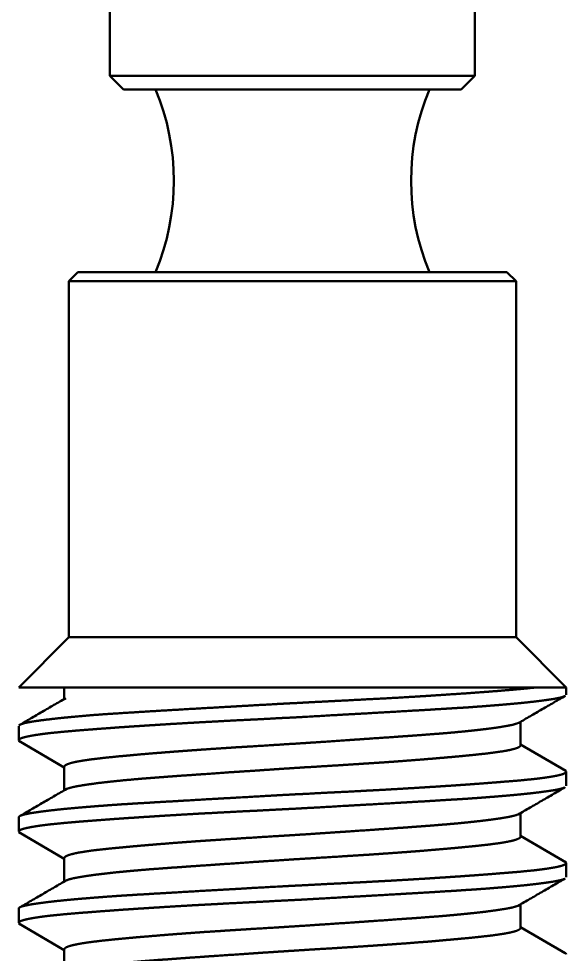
# Paper-space layout 'Layout1' of a CAD drawing. Header units: millimetres. Extents: x 0 to 420, y 0 to 297.
# Drawn here: x 229.36 to 235.36, y 140.42 to 150.67 of the extents above; entities that cross this region are included whole.
import ezdxf

# ---------------------------------------------------------------- set-up
doc = ezdxf.new("R2010")
doc.units = ezdxf.units.MM
doc.layers.add('170', color=7, linetype='Continuous', true_color=0xffffff)

psp = doc.layouts.get("Layout1")

# ---------------------------------------------------------------- linework, layer by layer
at = {"layer": '170', "color": 155, "linetype": 'Continuous', "lineweight": 50}
for p, q in [((230.355, 158.246), (230.355, 150.046)), ((234.355, 150.046), (234.355, 158.246)), ((230.355, 150.046), (230.505, 149.896)), ((234.205, 149.896), (234.355, 150.046)), ((229.905, 147.796), (230.005, 147.896)), ((234.805, 147.796), (234.705, 147.896)), ((229.905, 143.896), (229.905, 147.796)), ((234.805, 143.896), (234.805, 147.796)), ((229.355, 143.346), (229.905, 143.896)), ((235.355, 143.346), (234.805, 143.896)), ((229.855, 143.346), (229.855, 143.221)), ((235.355, 143.346), (235.355, 143.267)), ((234.855, 142.712), (234.855, 142.97)), ((229.355, 142.767), (229.355, 142.924)), ((229.355, 142.767), (229.364, 142.755)), ((229.357, 142.76), (229.855, 142.47)), ((235.351, 142.433), (234.855, 142.721)), ((229.855, 142.479), (229.855, 142.22)), ((235.355, 142.424), (235.344, 142.438)), ((235.355, 142.424), (235.355, 142.267)), ((229.355, 141.767), (229.355, 141.924)), ((234.855, 141.712), (234.855, 141.971)), ((229.355, 141.767), (229.363, 141.756)), ((229.355, 141.761), (229.855, 141.47)), ((235.356, 141.43), (234.855, 141.721)), ((229.855, 141.479), (229.855, 141.221)), ((235.355, 141.424), (235.348, 141.435)), ((235.355, 141.424), (235.355, 141.267)), ((229.355, 140.767), (229.355, 140.924)), ((234.855, 140.712), (234.855, 140.971)), ((229.355, 140.767), (229.363, 140.756)), ((229.356, 140.76), (229.855, 140.47)), ((235.345, 140.436), (234.855, 140.721)), ((229.855, 140.479), (229.855, 140.221))]:
    psp.add_line(p, q, dxfattribs=at)
for centre, start, end in [((228.455, 148.896), 337.3801, 22.6199), ((236.255, 148.896), 157.3801, 202.6199)]:
    psp.add_arc(centre, 2.6, start, end, dxfattribs=at)
for points, knots in [([(230.355, 150.046), (230.508, 150.046), (231.59, 150.046), (232.355, 150.046)], [0, 0, 0.076119, 0.617316, 1, 1]), ([(232.355, 150.046), (233.77, 150.046), (234.355, 150.046)], [0, 0, 0.707098, 1, 1]), ([(234.205, 149.896), (233.773, 149.896), (232.677, 149.896), (232.034, 149.896), (230.938, 149.896), (230.505, 149.896)], [0, 0, 0.116979, 0.413178, 0.586828, 0.883027, 1, 1]), ([(230.005, 147.896), (230.454, 147.896), (231.629, 147.896), (233.082, 147.896), (234.257, 147.896), (234.705, 147.896)], [0, 0, 0.095489, 0.345489, 0.654506, 0.904506, 1, 1]), ([(234.805, 147.796), (234.685, 147.796), (233.795, 147.796), (233.112, 147.796), (231.598, 147.796), (230.915, 147.796), (230.025, 147.796), (229.905, 147.796)], [0, 0, 0.024471, 0.206107, 0.345494, 0.65451, 0.793893, 0.975529, 1, 1]), ([(229.905, 143.896), (230.373, 143.896), (231.598, 143.896), (233.112, 143.896), (233.795, 143.896), (234.685, 143.896), (234.805, 143.896)], [0, 0, 0.09549, 0.34549, 0.654506, 0.793893, 0.975529, 1, 1]), ([(229.355, 143.346), (229.771, 143.346), (230.902, 143.346), (232.437, 143.346), (233.948, 143.346), (235.018, 143.346)], [0, 0, 0.073381, 0.273196, 0.544085, 0.811003, 1, 1]), ([(235.341, 143.252), (235.298, 143.237), (235.266, 143.23), (235.226, 143.222), (235.204, 143.218), (235.18, 143.215), (235.154, 143.211), (235.126, 143.207), (235.067, 143.199), (235.001, 143.191), (234.929, 143.183), (234.85, 143.175), (234.809, 143.171), (234.765, 143.167), (234.72, 143.163), (234.674, 143.159), (234.578, 143.151), (234.476, 143.143), (234.37, 143.135), (234.259, 143.127), (234.143, 143.12), (234.023, 143.113), (233.992, 143.111), (233.929, 143.107), (233.834, 143.101), (233.638, 143.09), (233.367, 143.074), (233.157, 143.062), (233.049, 143.056), (232.977, 143.052), (232.796, 143.042), (232.504, 143.025), (232.357, 143.017), (232.21, 143.01), (232.026, 143), (231.952, 142.996), (231.843, 142.991), (231.627, 142.98), (231.486, 142.972), (231.347, 142.965), (231.209, 142.957), (231.141, 142.953), (231.007, 142.945), (230.942, 142.941), (230.814, 142.933), (230.69, 142.925), (230.57, 142.917), (230.454, 142.909), (230.343, 142.901), (230.288, 142.897), (230.235, 142.893), (230.133, 142.885), (230.037, 142.878), (229.947, 142.87), (229.862, 142.863), (229.784, 142.855), (229.711, 142.848), (229.694, 142.846), (229.677, 142.844), (229.66, 142.842), (229.644, 142.84), (229.613, 142.836), (229.584, 142.832), (229.531, 142.824), (229.485, 142.816), (229.446, 142.808), (229.414, 142.8), (229.4, 142.796), (229.388, 142.792), (229.378, 142.788), (229.37, 142.784), (229.359, 142.775), (229.355, 142.767)], [0, 0, 0.007526, 0.013014, 0.019668, 0.023445, 0.027507, 0.031837, 0.036437, 0.046424, 0.057456, 0.06953, 0.082652, 0.089609, 0.096834, 0.104325, 0.112053, 0.128125, 0.145007, 0.162691, 0.181171, 0.200459, 0.220556, 0.225711, 0.236148, 0.252034, 0.284599, 0.329655, 0.364675, 0.382585, 0.394627, 0.424812, 0.473361, 0.497753, 0.522221, 0.55291, 0.56515, 0.58335, 0.619205, 0.642704, 0.665884, 0.688744, 0.700049, 0.72237, 0.733292, 0.754615, 0.775251, 0.795208, 0.814479, 0.833069, 0.842102, 0.850958, 0.867964, 0.883989, 0.899043, 0.913131, 0.926256, 0.938411, 0.941297, 0.944121, 0.94688, 0.949575, 0.954748, 0.959627, 0.968527, 0.976298, 0.98295, 0.988488, 0.990842, 0.99292, 0.994725, 0.996257, 0.998537, 1, 1]), ([(229.363, 142.935), (229.397, 142.949), (229.42, 142.956), (229.448, 142.962), (229.464, 142.965), (229.482, 142.968), (229.491, 142.97), (229.5, 142.972), (229.51, 142.973), (229.52, 142.975), (229.612, 142.988), (229.722, 143.001), (229.784, 143.008), (229.85, 143.015), (229.885, 143.018), (229.921, 143.022), (229.958, 143.025), (229.996, 143.029), (230.159, 143.043), (230.336, 143.056), (230.526, 143.068), (230.731, 143.081), (230.947, 143.094), (231.171, 143.107), (231.644, 143.134), (231.767, 143.141), (231.89, 143.148), (232.137, 143.162), (232.261, 143.169), (232.385, 143.175), (232.51, 143.182), (232.666, 143.19), (232.729, 143.193), (232.76, 143.195), (232.884, 143.201), (233.126, 143.214), (233.364, 143.226), (233.595, 143.239), (233.652, 143.243), (233.709, 143.246), (233.819, 143.253), (233.927, 143.26), (234.031, 143.267), (234.231, 143.28), (234.42, 143.294), (234.465, 143.297), (234.552, 143.304), (234.594, 143.307), (234.676, 143.314), (234.752, 143.32), (234.894, 143.333), (235.018, 143.346)], [0, 0, 0.006429, 0.010656, 0.015761, 0.018646, 0.021754, 0.023396, 0.025092, 0.026846, 0.028657, 0.04496, 0.064476, 0.075423, 0.087172, 0.093348, 0.099723, 0.106305, 0.113091, 0.141863, 0.1731, 0.206774, 0.242923, 0.281065, 0.320654, 0.404094, 0.425746, 0.447464, 0.491076, 0.512966, 0.534921, 0.556928, 0.584527, 0.595554, 0.601044, 0.622849, 0.665714, 0.707603, 0.748506, 0.75857, 0.768526, 0.788031, 0.807008, 0.825467, 0.860825, 0.894088, 0.90207, 0.917528, 0.924974, 0.939313, 0.952915, 0.977935, 1, 1]), ([(234.838, 142.96), (234.791, 142.944), (234.774, 142.939), (234.756, 142.935), (234.746, 142.933), (234.736, 142.931), (234.725, 142.929), (234.714, 142.927), (234.664, 142.918), (234.609, 142.909), (234.546, 142.9), (234.476, 142.891), (234.439, 142.887), (234.4, 142.882), (234.38, 142.88), (234.359, 142.878), (234.339, 142.875), (234.317, 142.873), (234.229, 142.864), (234.136, 142.855), (234.037, 142.846), (233.933, 142.838), (233.879, 142.834), (233.824, 142.83), (233.767, 142.825), (233.709, 142.821), (233.592, 142.813), (233.471, 142.804), (233.219, 142.787), (233.089, 142.778), (232.955, 142.769), (232.685, 142.75), (232.549, 142.741), (232.412, 142.732), (232.274, 142.724), (232.205, 142.719), (232.136, 142.715), (231.864, 142.698), (231.73, 142.69), (231.599, 142.681), (231.534, 142.677), (231.469, 142.673), (231.405, 142.668), (231.373, 142.666), (231.341, 142.664), (231.216, 142.655), (231.096, 142.646), (230.979, 142.637), (230.867, 142.628), (230.813, 142.624), (230.759, 142.619), (230.707, 142.615), (230.655, 142.61), (230.556, 142.601), (230.464, 142.593), (230.377, 142.584), (230.296, 142.576), (230.222, 142.567), (230.153, 142.559), (230.137, 142.557), (230.121, 142.554), (230.106, 142.552), (230.091, 142.55), (230.063, 142.546), (230.036, 142.541), (229.988, 142.533), (229.948, 142.524), (229.915, 142.515), (229.888, 142.505), (229.883, 142.503), (229.878, 142.501), (229.874, 142.498), (229.87, 142.496), (229.863, 142.492), (229.859, 142.487), (229.855, 142.479)], [0, 0, 0.009966, 0.013357, 0.017122, 0.01914, 0.02125, 0.023441, 0.025718, 0.035663, 0.046939, 0.059547, 0.073493, 0.080971, 0.08879, 0.092826, 0.096944, 0.101123, 0.105372, 0.123029, 0.141731, 0.161475, 0.182263, 0.193054, 0.204109, 0.21543, 0.226949, 0.250462, 0.274621, 0.324829, 0.350891, 0.377543, 0.431443, 0.45862, 0.485939, 0.513412, 0.527207, 0.541011, 0.595344, 0.621982, 0.648267, 0.661277, 0.674197, 0.687031, 0.693412, 0.69976, 0.724642, 0.748695, 0.771937, 0.794367, 0.805274, 0.815981, 0.826478, 0.836765, 0.8565, 0.875038, 0.892384, 0.908553, 0.923544, 0.937335, 0.940592, 0.943759, 0.946836, 0.94982, 0.955523, 0.960873, 0.970521, 0.978786, 0.985668, 0.991183, 0.992348, 0.99343, 0.994423, 0.995328, 0.9969, 0.998175, 1, 1]), ([(229.877, 142.233), (229.889, 142.238), (229.915, 142.246), (229.95, 142.255), (229.992, 142.264), (230.041, 142.272), (230.055, 142.275), (230.069, 142.277), (230.083, 142.279), (230.098, 142.281), (230.129, 142.286), (230.162, 142.29), (230.232, 142.3), (230.31, 142.309), (230.393, 142.318), (230.483, 142.327), (230.507, 142.33), (230.531, 142.332), (230.555, 142.334), (230.58, 142.336), (230.63, 142.341), (230.682, 142.345), (230.788, 142.354), (230.899, 142.362), (231.015, 142.371), (231.136, 142.38), (231.167, 142.382), (231.23, 142.386), (231.325, 142.393), (231.389, 142.397), (231.652, 142.416), (231.788, 142.425), (231.961, 142.436), (232.03, 142.441), (232.135, 142.448), (232.205, 142.453), (232.345, 142.462), (232.484, 142.471), (232.624, 142.479), (232.798, 142.49), (232.868, 142.494), (232.97, 142.501), (233.038, 142.505), (233.171, 142.514), (233.302, 142.522), (233.43, 142.531), (233.555, 142.54), (233.586, 142.543), (233.647, 142.547), (233.677, 142.55), (233.737, 142.554), (233.794, 142.559), (233.906, 142.568), (234.013, 142.577), (234.116, 142.586), (234.213, 142.595), (234.259, 142.6), (234.304, 142.604), (234.347, 142.608), (234.389, 142.613), (234.467, 142.621), (234.539, 142.63), (234.603, 142.639), (234.661, 142.647), (234.675, 142.65), (234.688, 142.652), (234.7, 142.654), (234.712, 142.657), (234.735, 142.661), (234.755, 142.666), (234.791, 142.675), (234.818, 142.684), (234.838, 142.693), (234.851, 142.703), (234.853, 142.705), (234.854, 142.707), (234.855, 142.71), (234.855, 142.712), (234.855, 142.712)], [0, 0, 0.002561, 0.008138, 0.015172, 0.023698, 0.03374, 0.036492, 0.03933, 0.042254, 0.045259, 0.051522, 0.058113, 0.072275, 0.087744, 0.10452, 0.122624, 0.127361, 0.132163, 0.13703, 0.141959, 0.151992, 0.162275, 0.183552, 0.205794, 0.228993, 0.253172, 0.259369, 0.271887, 0.290903, 0.303738, 0.356336, 0.383388, 0.417919, 0.431888, 0.452833, 0.466792, 0.494697, 0.522587, 0.550466, 0.585289, 0.599147, 0.619677, 0.633197, 0.659838, 0.68595, 0.711534, 0.736582, 0.742756, 0.754957, 0.760958, 0.772781, 0.784353, 0.806757, 0.828174, 0.848612, 0.86805, 0.877384, 0.88639, 0.895058, 0.903386, 0.919053, 0.933395, 0.946419, 0.958114, 0.96083, 0.963458, 0.965984, 0.968421, 0.973, 0.977201, 0.984496, 0.990331, 0.994749, 0.997829, 0.998422, 0.998956, 0.999442, 0.999899, 1, 1]), ([(229.355, 141.924), (229.359, 141.932), (229.37, 141.939), (229.388, 141.947), (229.413, 141.954), (229.445, 141.961), (229.485, 141.969), (229.507, 141.973), (229.531, 141.976), (229.557, 141.98), (229.584, 141.984), (229.644, 141.992), (229.71, 142), (229.782, 142.008), (229.861, 142.016), (229.902, 142.02), (229.945, 142.024), (229.99, 142.028), (230.037, 142.032), (230.133, 142.04), (230.234, 142.048), (230.34, 142.056), (230.451, 142.064), (230.567, 142.071), (230.688, 142.079), (230.719, 142.08), (230.782, 142.084), (230.877, 142.09), (231.073, 142.101), (231.207, 142.109), (231.483, 142.125), (231.625, 142.133), (231.698, 142.137), (231.77, 142.141), (232.061, 142.158), (232.207, 142.166), (232.353, 142.174), (232.501, 142.181), (232.685, 142.191), (232.759, 142.195), (232.868, 142.2), (233.083, 142.211), (233.225, 142.219), (233.364, 142.226), (233.501, 142.234), (233.569, 142.238), (233.703, 142.246), (233.769, 142.25), (233.897, 142.258), (234.021, 142.266), (234.141, 142.274), (234.256, 142.282), (234.368, 142.29), (234.422, 142.294), (234.475, 142.298), (234.577, 142.306), (234.674, 142.314), (234.764, 142.321), (234.848, 142.328), (234.927, 142.336), (235, 142.343), (235.017, 142.345), (235.034, 142.347), (235.05, 142.349), (235.066, 142.351), (235.097, 142.355), (235.126, 142.359), (235.179, 142.367), (235.226, 142.375), (235.265, 142.383), (235.297, 142.391), (235.311, 142.395), (235.322, 142.399), (235.332, 142.403), (235.341, 142.408), (235.352, 142.416), (235.355, 142.424)], [0, 0, 0.001421, 0.003613, 0.006833, 0.011164, 0.016631, 0.023264, 0.027024, 0.031071, 0.035389, 0.039968, 0.049919, 0.06091, 0.07294, 0.086017, 0.092946, 0.100144, 0.107608, 0.11531, 0.131321, 0.14814, 0.165759, 0.184175, 0.203389, 0.223416, 0.228552, 0.23895, 0.254775, 0.287224, 0.309436, 0.355256, 0.37887, 0.390846, 0.40285, 0.451069, 0.475294, 0.499596, 0.523971, 0.554551, 0.566743, 0.584876, 0.620599, 0.644015, 0.667111, 0.689883, 0.701147, 0.723389, 0.734268, 0.755513, 0.776073, 0.795957, 0.815161, 0.833679, 0.842679, 0.851502, 0.86845, 0.884416, 0.899411, 0.913448, 0.926527, 0.938635, 0.94151, 0.944324, 0.947077, 0.949762, 0.954912, 0.959773, 0.968644, 0.976386, 0.983011, 0.988531, 0.990874, 0.992947, 0.994746, 0.996272, 0.998541, 1, 1]), ([(235.337, 142.25), (235.298, 142.237), (235.266, 142.23), (235.226, 142.222), (235.204, 142.218), (235.18, 142.215), (235.154, 142.211), (235.126, 142.207), (235.067, 142.199), (235.001, 142.191), (234.929, 142.183), (234.85, 142.175), (234.809, 142.171), (234.765, 142.167), (234.72, 142.163), (234.674, 142.159), (234.578, 142.151), (234.476, 142.143), (234.37, 142.135), (234.259, 142.127), (234.143, 142.12), (234.023, 142.113), (233.992, 142.111), (233.929, 142.107), (233.834, 142.101), (233.638, 142.09), (233.504, 142.082), (233.228, 142.066), (233.085, 142.058), (233.013, 142.054), (232.941, 142.05), (232.65, 142.033), (232.504, 142.025), (232.357, 142.017), (232.21, 142.01), (232.026, 142), (231.952, 141.996), (231.843, 141.991), (231.627, 141.98), (231.486, 141.972), (231.347, 141.965), (231.209, 141.957), (231.141, 141.953), (231.074, 141.949), (231.007, 141.945), (230.942, 141.941), (230.814, 141.933), (230.69, 141.925), (230.57, 141.917), (230.454, 141.909), (230.343, 141.901), (230.288, 141.897), (230.235, 141.893), (230.133, 141.885), (230.037, 141.878), (229.947, 141.87), (229.862, 141.863), (229.784, 141.855), (229.711, 141.848), (229.694, 141.846), (229.677, 141.844), (229.66, 141.842), (229.644, 141.84), (229.613, 141.836), (229.584, 141.832), (229.531, 141.824), (229.485, 141.816), (229.446, 141.808), (229.414, 141.8), (229.4, 141.796), (229.388, 141.792), (229.378, 141.788), (229.37, 141.784), (229.359, 141.775), (229.355, 141.767)], [0, 0, 0.00691, 0.012401, 0.019059, 0.022838, 0.026902, 0.031236, 0.035838, 0.045831, 0.05687, 0.068952, 0.082082, 0.089044, 0.096273, 0.103769, 0.111501, 0.127584, 0.144476, 0.16217, 0.180662, 0.199962, 0.220072, 0.22523, 0.235673, 0.251569, 0.284155, 0.306463, 0.352483, 0.376198, 0.388223, 0.400282, 0.448705, 0.473034, 0.497441, 0.521924, 0.552632, 0.56488, 0.583091, 0.618968, 0.642482, 0.665677, 0.688551, 0.699863, 0.711093, 0.722197, 0.733126, 0.754463, 0.775111, 0.79508, 0.814364, 0.832965, 0.842004, 0.850865, 0.867882, 0.883917, 0.89898, 0.913077, 0.92621, 0.938373, 0.94126, 0.944086, 0.946847, 0.949544, 0.954719, 0.959602, 0.968508, 0.976283, 0.98294, 0.98848, 0.990837, 0.992915, 0.994722, 0.996255, 0.998536, 1, 1]), ([(234.835, 141.959), (234.797, 141.945), (234.764, 141.937), (234.723, 141.928), (234.7, 141.924), (234.676, 141.92), (234.662, 141.918), (234.649, 141.915), (234.635, 141.913), (234.62, 141.911), (234.559, 141.902), (234.49, 141.893), (234.416, 141.884), (234.335, 141.875), (234.249, 141.866), (234.155, 141.857), (234.057, 141.848), (233.954, 141.84), (233.846, 141.831), (233.734, 141.823), (233.617, 141.814), (233.496, 141.806), (233.434, 141.801), (233.371, 141.797), (233.244, 141.788), (232.983, 141.77), (232.849, 141.761), (232.679, 141.75), (232.61, 141.745), (232.507, 141.738), (232.439, 141.734), (232.302, 141.725), (232.165, 141.717), (231.892, 141.7), (231.824, 141.696), (231.757, 141.691), (231.624, 141.683), (231.494, 141.674), (231.367, 141.666), (231.243, 141.657), (231.121, 141.648), (231.061, 141.644), (231.003, 141.639), (230.945, 141.634), (230.889, 141.63), (230.78, 141.621), (230.676, 141.612), (230.577, 141.603), (230.483, 141.594), (230.438, 141.59), (230.416, 141.588), (230.394, 141.586), (230.352, 141.582), (230.312, 141.577), (230.236, 141.569), (230.166, 141.561), (230.103, 141.552), (230.047, 141.543), (230.034, 141.541), (230.022, 141.539), (230.009, 141.537), (229.998, 141.534), (229.975, 141.53), (229.955, 141.525), (229.92, 141.516), (229.893, 141.507), (229.873, 141.498), (229.86, 141.489), (229.857, 141.485), (229.855, 141.48), (229.855, 141.479)], [0, 0, 0.008004, 0.014812, 0.023038, 0.027687, 0.032698, 0.035338, 0.038072, 0.0409, 0.043818, 0.056273, 0.069979, 0.084917, 0.101087, 0.11849, 0.137147, 0.156887, 0.17753, 0.199058, 0.221478, 0.244786, 0.268995, 0.281407, 0.293938, 0.319335, 0.371451, 0.398167, 0.432192, 0.445939, 0.466528, 0.480232, 0.507602, 0.534915, 0.589358, 0.602927, 0.616398, 0.642913, 0.668873, 0.694284, 0.719142, 0.743447, 0.755389, 0.767138, 0.778641, 0.789893, 0.811657, 0.832439, 0.852246, 0.871064, 0.880095, 0.884517, 0.88886, 0.897299, 0.905402, 0.920633, 0.934567, 0.947213, 0.95857, 0.961203, 0.963759, 0.96623, 0.968617, 0.973112, 0.977236, 0.984402, 0.99015, 0.994532, 0.997625, 0.998757, 0.999703, 1, 1]), ([(229.871, 141.23), (229.888, 141.237), (229.9, 141.242), (229.914, 141.246), (229.922, 141.248), (229.93, 141.25), (229.939, 141.252), (229.948, 141.255), (229.99, 141.263), (230.039, 141.272), (230.095, 141.281), (230.159, 141.29), (230.193, 141.295), (230.229, 141.299), (230.248, 141.301), (230.267, 141.304), (230.287, 141.306), (230.307, 141.308), (230.391, 141.318), (230.48, 141.327), (230.575, 141.336), (230.676, 141.345), (230.729, 141.349), (230.783, 141.354), (230.838, 141.358), (230.867, 141.36), (230.895, 141.362), (231.012, 141.371), (231.132, 141.379), (231.255, 141.388), (231.448, 141.401), (231.547, 141.408), (231.58, 141.411), (231.648, 141.415), (231.921, 141.434), (232.059, 141.443), (232.268, 141.457), (232.373, 141.464), (232.409, 141.466), (232.479, 141.47), (232.62, 141.479), (232.896, 141.496), (233.031, 141.505), (233.099, 141.509), (233.198, 141.515), (233.265, 141.52), (233.297, 141.522), (233.426, 141.531), (233.551, 141.54), (233.672, 141.549), (233.789, 141.558), (233.845, 141.563), (233.901, 141.568), (233.929, 141.57), (233.983, 141.575), (234.01, 141.577), (234.113, 141.586), (234.209, 141.595), (234.3, 141.604), (234.385, 141.612), (234.425, 141.617), (234.464, 141.621), (234.482, 141.623), (234.501, 141.625), (234.518, 141.627), (234.536, 141.63), (234.601, 141.638), (234.659, 141.647), (234.71, 141.656), (234.753, 141.665), (234.772, 141.67), (234.789, 141.674), (234.797, 141.677), (234.804, 141.679), (234.811, 141.681), (234.817, 141.684), (234.838, 141.693), (234.851, 141.702), (234.855, 141.712)], [0, 0, 0.00365, 0.006223, 0.009173, 0.01079, 0.012504, 0.014317, 0.016219, 0.024728, 0.03465, 0.045968, 0.058693, 0.065586, 0.072835, 0.076592, 0.080439, 0.084381, 0.088405, 0.105205, 0.123136, 0.142187, 0.162353, 0.172856, 0.183641, 0.194713, 0.200356, 0.20606, 0.229333, 0.253316, 0.277997, 0.316333, 0.336099, 0.342778, 0.35626, 0.410784, 0.438348, 0.480074, 0.501108, 0.508148, 0.522251, 0.550264, 0.605315, 0.63236, 0.64576, 0.665711, 0.678911, 0.68547, 0.711202, 0.736115, 0.76022, 0.783522, 0.794869, 0.806016, 0.81151, 0.822349, 0.827683, 0.848259, 0.867618, 0.885777, 0.902734, 0.910764, 0.918492, 0.922237, 0.925914, 0.929508, 0.933026, 0.946169, 0.957839, 0.968072, 0.976871, 0.980739, 0.984246, 0.985869, 0.987403, 0.988847, 0.990198, 0.994691, 0.997796, 1, 1]), ([(229.355, 140.924), (229.359, 140.932), (229.37, 140.939), (229.388, 140.947), (229.413, 140.954), (229.445, 140.961), (229.485, 140.969), (229.507, 140.973), (229.531, 140.976), (229.557, 140.98), (229.584, 140.984), (229.644, 140.992), (229.71, 141), (229.782, 141.008), (229.861, 141.016), (229.902, 141.02), (229.945, 141.024), (229.99, 141.028), (230.037, 141.032), (230.133, 141.04), (230.234, 141.048), (230.34, 141.056), (230.451, 141.064), (230.567, 141.071), (230.688, 141.079), (230.719, 141.08), (230.782, 141.084), (230.877, 141.09), (231.073, 141.101), (231.343, 141.117), (231.554, 141.129), (231.661, 141.135), (231.734, 141.139), (231.915, 141.15), (232.207, 141.166), (232.353, 141.174), (232.501, 141.181), (232.685, 141.191), (232.759, 141.195), (232.868, 141.2), (233.083, 141.211), (233.225, 141.219), (233.364, 141.226), (233.501, 141.234), (233.569, 141.238), (233.703, 141.246), (233.769, 141.25), (233.897, 141.258), (234.021, 141.266), (234.141, 141.274), (234.256, 141.282), (234.368, 141.29), (234.422, 141.294), (234.475, 141.298), (234.577, 141.306), (234.674, 141.314), (234.764, 141.321), (234.848, 141.328), (234.927, 141.336), (235, 141.343), (235.017, 141.345), (235.034, 141.347), (235.05, 141.349), (235.066, 141.351), (235.097, 141.355), (235.126, 141.359), (235.179, 141.367), (235.226, 141.375), (235.265, 141.383), (235.297, 141.391), (235.311, 141.395), (235.322, 141.399), (235.332, 141.403), (235.341, 141.408), (235.352, 141.416), (235.355, 141.424)], [0, 0, 0.001421, 0.003613, 0.006833, 0.011164, 0.016631, 0.023265, 0.027024, 0.031071, 0.035389, 0.039968, 0.049919, 0.06091, 0.07294, 0.086017, 0.092946, 0.100144, 0.107608, 0.11531, 0.131321, 0.14814, 0.165759, 0.184175, 0.203389, 0.223416, 0.228552, 0.23895, 0.254775, 0.287224, 0.332111, 0.367003, 0.384848, 0.396845, 0.426922, 0.475294, 0.499596, 0.523971, 0.554551, 0.566743, 0.584876, 0.620599, 0.644015, 0.667111, 0.689884, 0.701147, 0.723389, 0.734268, 0.755513, 0.776073, 0.795957, 0.815161, 0.833679, 0.842679, 0.851502, 0.86845, 0.884416, 0.899411, 0.913448, 0.926527, 0.938635, 0.94151, 0.944324, 0.947077, 0.949762, 0.954912, 0.959773, 0.968644, 0.976386, 0.983011, 0.988531, 0.990874, 0.992947, 0.994746, 0.996272, 0.998541, 1, 1]), ([(235.336, 141.25), (235.298, 141.237), (235.266, 141.23), (235.226, 141.222), (235.204, 141.218), (235.18, 141.215), (235.154, 141.211), (235.126, 141.207), (235.067, 141.199), (235.001, 141.191), (234.929, 141.183), (234.85, 141.175), (234.809, 141.171), (234.765, 141.167), (234.72, 141.163), (234.674, 141.159), (234.578, 141.151), (234.476, 141.143), (234.37, 141.135), (234.259, 141.128), (234.143, 141.12), (234.023, 141.113), (233.992, 141.111), (233.929, 141.107), (233.834, 141.101), (233.638, 141.09), (233.504, 141.082), (233.228, 141.066), (233.085, 141.058), (233.013, 141.054), (232.941, 141.05), (232.65, 141.033), (232.504, 141.025), (232.357, 141.017), (232.21, 141.01), (232.026, 141), (231.952, 140.996), (231.843, 140.991), (231.627, 140.98), (231.486, 140.972), (231.347, 140.965), (231.209, 140.957), (231.141, 140.953), (231.074, 140.949), (231.007, 140.945), (230.942, 140.941), (230.814, 140.933), (230.69, 140.925), (230.57, 140.917), (230.454, 140.909), (230.343, 140.901), (230.288, 140.897), (230.235, 140.893), (230.133, 140.885), (230.037, 140.878), (229.947, 140.87), (229.862, 140.863), (229.784, 140.855), (229.711, 140.848), (229.694, 140.846), (229.677, 140.844), (229.66, 140.842), (229.644, 140.84), (229.613, 140.836), (229.584, 140.832), (229.531, 140.824), (229.485, 140.816), (229.446, 140.808), (229.414, 140.8), (229.4, 140.796), (229.388, 140.792), (229.378, 140.788), (229.37, 140.784), (229.359, 140.775), (229.355, 140.767)], [0, 0, 0.006682, 0.012174, 0.018834, 0.022614, 0.026679, 0.031013, 0.035617, 0.045613, 0.056654, 0.068739, 0.081871, 0.088835, 0.096065, 0.103563, 0.111297, 0.127384, 0.144279, 0.161978, 0.180474, 0.199779, 0.219893, 0.225052, 0.235498, 0.251397, 0.28399, 0.306304, 0.352334, 0.376055, 0.388082, 0.400144, 0.448579, 0.472913, 0.497325, 0.521815, 0.552529, 0.56478, 0.582996, 0.618881, 0.6424, 0.6656, 0.688479, 0.699794, 0.711027, 0.722133, 0.733065, 0.754407, 0.775059, 0.795033, 0.814321, 0.832927, 0.841968, 0.850831, 0.867852, 0.88389, 0.898957, 0.913057, 0.926193, 0.938359, 0.941246, 0.944073, 0.946835, 0.949532, 0.954709, 0.959593, 0.968501, 0.976278, 0.982936, 0.988478, 0.990834, 0.992914, 0.99472, 0.996254, 0.998536, 1, 1]), ([(234.834, 140.958), (234.803, 140.947), (234.788, 140.943), (234.771, 140.938), (234.752, 140.934), (234.732, 140.93), (234.685, 140.921), (234.632, 140.913), (234.572, 140.904), (234.505, 140.895), (234.469, 140.89), (234.431, 140.886), (234.392, 140.881), (234.352, 140.877), (234.266, 140.868), (234.175, 140.859), (234.078, 140.85), (233.976, 140.841), (233.923, 140.837), (233.868, 140.833), (233.812, 140.829), (233.756, 140.824), (233.64, 140.816), (233.521, 140.808), (233.271, 140.79), (233.207, 140.786), (233.141, 140.781), (233.009, 140.772), (232.741, 140.754), (232.605, 140.745), (232.399, 140.731), (232.33, 140.727), (232.192, 140.718), (231.919, 140.702), (231.785, 140.693), (231.652, 140.685), (231.521, 140.676), (231.456, 140.672), (231.392, 140.668), (231.267, 140.659), (231.145, 140.65), (231.027, 140.641), (230.913, 140.632), (230.857, 140.627), (230.802, 140.623), (230.775, 140.62), (230.722, 140.616), (230.696, 140.614), (230.596, 140.605), (230.501, 140.596), (230.412, 140.588), (230.329, 140.579), (230.289, 140.575), (230.251, 140.571), (230.215, 140.566), (230.18, 140.562), (230.115, 140.554), (230.058, 140.545), (230.007, 140.536), (229.964, 140.527), (229.945, 140.523), (229.927, 140.518), (229.912, 140.514), (229.898, 140.509), (229.876, 140.5), (229.862, 140.491), (229.855, 140.479)], [0, 0, 0.006516, 0.00964, 0.01312, 0.016941, 0.021108, 0.030469, 0.041193, 0.053283, 0.066756, 0.074025, 0.081615, 0.08949, 0.097648, 0.114798, 0.133049, 0.152404, 0.172874, 0.183529, 0.194456, 0.205575, 0.216879, 0.240017, 0.263875, 0.313726, 0.32664, 0.339733, 0.36616, 0.41974, 0.446883, 0.488043, 0.501887, 0.52949, 0.583891, 0.610692, 0.637226, 0.663487, 0.676486, 0.689297, 0.714356, 0.738671, 0.762253, 0.785092, 0.796237, 0.807189, 0.812595, 0.823218, 0.828418, 0.848511, 0.867471, 0.885299, 0.902006, 0.909931, 0.917574, 0.924922, 0.931944, 0.944921, 0.956508, 0.966724, 0.97558, 0.979493, 0.983068, 0.9863, 0.989182, 0.99386, 0.997188, 1, 1]), ([(229.865, 140.226), (229.869, 140.228), (229.872, 140.231), (229.877, 140.233), (229.882, 140.235), (229.887, 140.237), (229.913, 140.246), (229.947, 140.254), (229.988, 140.263), (230.037, 140.272), (230.064, 140.276), (230.093, 140.281), (230.108, 140.283), (230.124, 140.285), (230.14, 140.287), (230.157, 140.29), (230.227, 140.299), (230.303, 140.308), (230.386, 140.317), (230.476, 140.327), (230.523, 140.331), (230.571, 140.336), (230.596, 140.338), (230.622, 140.34), (230.647, 140.342), (230.673, 140.345), (230.779, 140.353), (230.89, 140.362), (231.006, 140.37), (231.126, 140.379), (231.25, 140.388), (231.314, 140.392), (231.379, 140.397), (231.509, 140.406), (231.777, 140.424), (231.914, 140.433), (232.053, 140.443), (232.123, 140.447), (232.194, 140.452), (232.334, 140.461), (232.474, 140.47), (232.613, 140.479), (232.821, 140.491), (232.89, 140.496), (232.959, 140.5), (233.027, 140.504), (233.161, 140.513), (233.292, 140.522), (233.42, 140.531), (233.545, 140.54), (233.606, 140.544), (233.667, 140.549), (233.726, 140.554), (233.785, 140.558), (233.898, 140.567), (234.005, 140.577), (234.108, 140.586), (234.205, 140.595), (234.251, 140.599), (234.296, 140.603), (234.34, 140.608), (234.382, 140.612), (234.461, 140.621), (234.533, 140.629), (234.598, 140.638), (234.657, 140.647), (234.683, 140.651), (234.708, 140.656), (234.731, 140.66), (234.752, 140.665), (234.788, 140.674), (234.817, 140.683), (234.837, 140.693), (234.85, 140.702), (234.854, 140.707), (234.855, 140.711), (234.855, 140.712)], [0, 0, 0.000934, 0.001818, 0.002786, 0.003843, 0.00499, 0.010455, 0.017363, 0.025727, 0.035561, 0.041032, 0.046883, 0.049954, 0.053114, 0.056351, 0.059674, 0.073753, 0.089093, 0.105682, 0.123521, 0.132919, 0.142631, 0.147611, 0.152665, 0.157776, 0.162944, 0.184179, 0.206305, 0.229316, 0.253209, 0.278002, 0.290731, 0.303596, 0.329647, 0.382994, 0.410283, 0.43799, 0.451998, 0.466017, 0.493972, 0.521816, 0.549556, 0.590965, 0.604713, 0.618433, 0.632034, 0.658765, 0.684874, 0.710373, 0.73526, 0.747475, 0.75953, 0.771422, 0.78309, 0.805612, 0.827076, 0.847489, 0.866852, 0.876139, 0.885156, 0.893898, 0.902326, 0.91813, 0.932554, 0.945618, 0.957327, 0.962671, 0.967676, 0.972332, 0.976619, 0.984042, 0.989983, 0.994487, 0.997647, 0.998797, 0.999755, 1, 1]), ([(235.355, 140.424), (235.352, 140.432), (235.341, 140.439), (235.338, 140.44)], [0, 0, 0.347724, 0.884246, 1, 1])]:
    psp.add_open_spline(points, degree=1, knots=knots, dxfattribs=at)
for points in [[(234.833, 142.958), (235.348, 143.256)], [(235.355, 143.346), (235.018, 143.346)], [(229.87, 143.229), (229.356, 142.931)], [(229.882, 142.236), (229.367, 141.937)], [(234.83, 141.956), (235.344, 142.254)], [(229.876, 141.233), (229.363, 140.935)], [(234.829, 140.956), (235.343, 141.254)]]:
    psp.add_open_spline(points, degree=1, dxfattribs=at)

doc.saveas('drawing.dxf')
